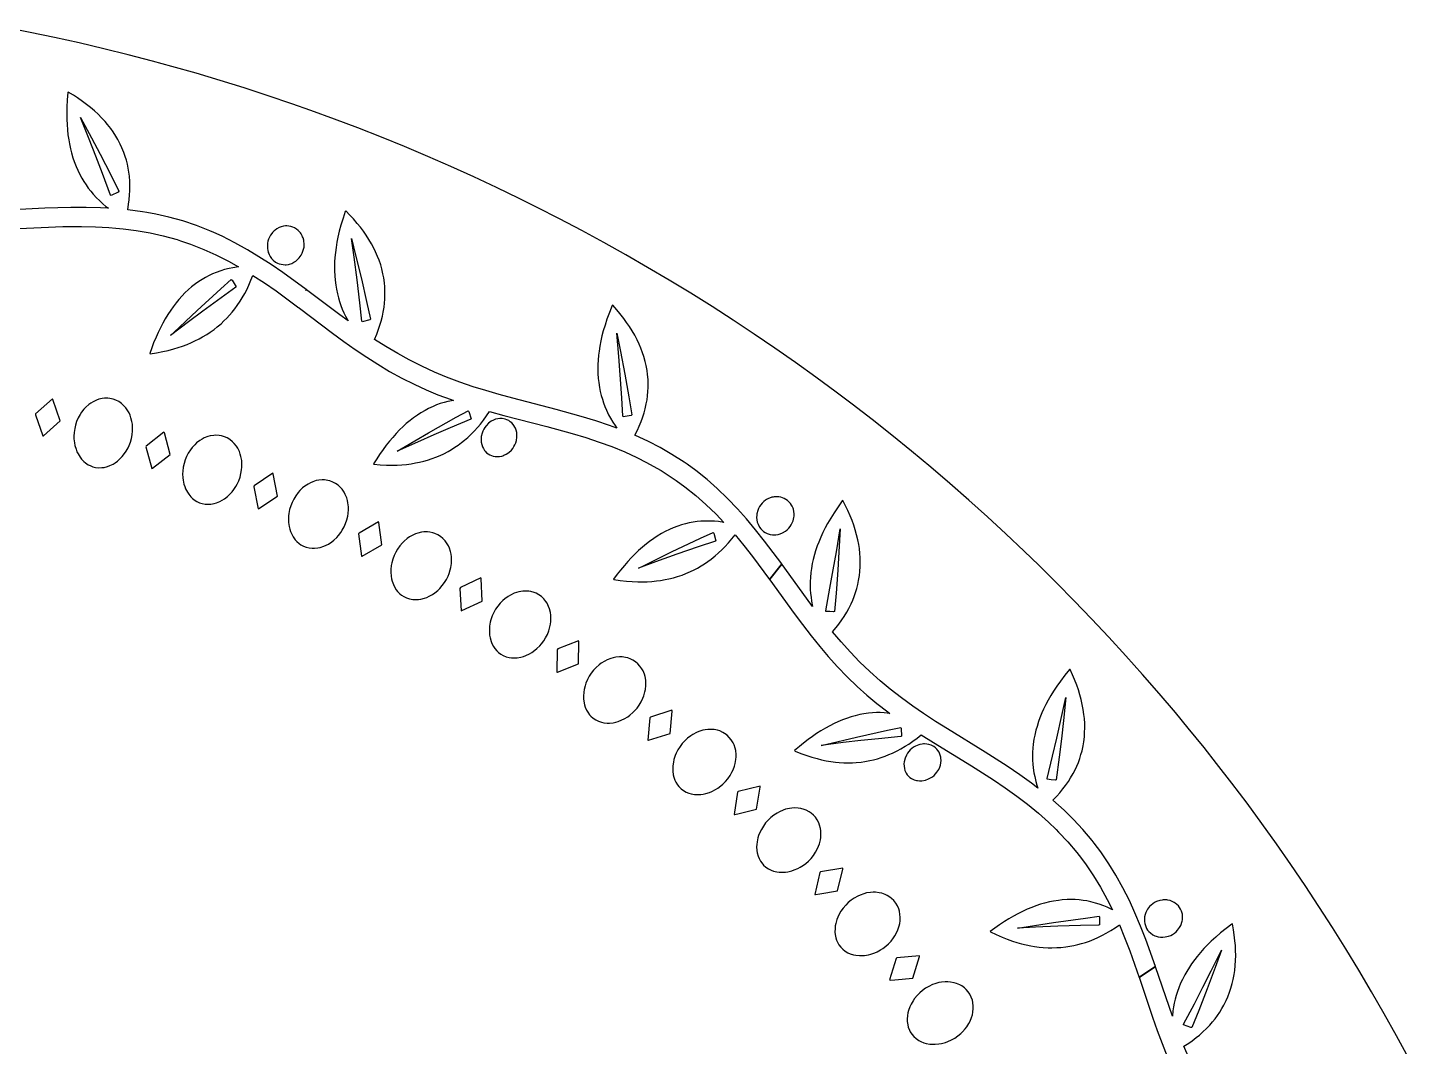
# Model space of a CAD drawing. Header units: millimetres. Extents: x 0 to 240, y 0 to 240.
# Drawn here: x 143.5 to 225.9, y 177.1 to 237.9 of the extents above; entities that cross this region are included whole.
import ezdxf

# ---------------------------------------------------------------- set-up
doc = ezdxf.new("R2010")
doc.units = ezdxf.units.MM
doc.layers.add('FORME', color=5, linetype='CONTINUOUS')
doc.layers.add('MOTIF-C02', color=1, linetype='CONTINUOUS')

msp = doc.modelspace()

# ---------------------------------------------------------------- linework, layer by layer
at = {"layer": 'FORME'}
msp.add_lwpolyline([(225.8879, 176.4601), (225.1741, 177.7789), (224.4439, 179.0887), (223.6974, 180.3892), (222.9347, 181.6803), (222.1559, 182.9617), (221.3611, 184.2334), (220.5505, 185.495), (219.7243, 186.7463), (218.8824, 187.9873), (218.0251, 189.2176), (217.1525, 190.4371), (216.2647, 191.6457), (215.3619, 192.843), (214.4442, 194.029), (213.6994, 194.9694), (212.7553, 196.1344), (211.9896, 197.0579), (211.0195, 198.2014), (210.0351, 199.3327), (209.0368, 200.4516), (208.0245, 201.5579), (206.9985, 202.6515), (205.9588, 203.7322), (204.9058, 204.7998), (203.8395, 205.8541), (202.9771, 206.688), (201.8873, 207.7181), (200.7848, 208.7345), (199.6697, 209.7371), (198.5421, 210.7256), (197.4022, 211.7), (196.2503, 212.6601), (195.0864, 213.6057), (193.9109, 214.5367), (192.7238, 215.4529), (191.7659, 216.1751), (190.5585, 217.0644), (189.3401, 217.9385), (188.1108, 218.7974), (186.8709, 219.6408), (185.6206, 220.4686), (184.36, 221.2808), (183.0893, 222.0771), (181.8089, 222.8575), (180.5187, 223.6218), (179.2191, 224.37), (177.9103, 225.1019), (176.5924, 225.8173), (175.2657, 226.5162), (173.9303, 227.1985), (172.856, 227.7323), (171.5056, 228.3844), (170.1472, 229.0195), (168.781, 229.6377), (167.4071, 230.2387), (166.0259, 230.8225), (164.6375, 231.3889), (163.2421, 231.938), (161.8399, 232.4697), (160.4312, 232.9837), (159.2997, 233.3823), (157.8798, 233.8645), (156.454, 234.3289), (155.0225, 234.7756), (153.5855, 235.2042), (152.1433, 235.6149), (150.9859, 235.9305), (149.5348, 236.3086), (148.0791, 236.6686), (146.619, 237.0104), (145.1547, 237.3339), (143.6865, 237.6391), (142.2147, 237.9259)], dxfattribs=at)
at = {"layer": 'MOTIF-C02'}
for points in [[(141.6887, 225.8797), (144.3408, 226.0074), (145.6414, 226.0517), (145.902, 226.0587), (146.7497, 226.0634), (147.5981, 226.0454), (148.3896, 226.0041), (148.8127, 225.9673), (149.2359, 225.9288), (150.0225, 225.8261), (150.8596, 225.6787), (151.6332, 225.5025), (152.4522, 225.2749), (152.6539, 225.2078), (153.2581, 225.0042), (154.0491, 224.6927), (154.7727, 224.3675), (155.5308, 223.9835), (156.124, 223.6519), (155.7905, 223.6013), (155.5649, 223.5553), (155.2851, 223.4845), (155.0636, 223.4172), (154.7902, 223.3195), (154.5749, 223.2303), (154.3631, 223.1313), (154.1553, 223.0226), (153.9517, 222.9043), (153.7529, 222.7766), (153.5592, 222.6399), (153.3247, 222.4566), (153.1435, 222.3007), (152.9253, 222.0949), (152.7576, 221.9222), (152.5564, 221.6968), (152.4025, 221.5096), (152.2186, 221.2677), (152.0782, 221.0685), (151.911, 220.813), (151.7527, 220.5512), (151.6029, 220.2837), (151.4613, 220.0113), (151.3275, 219.7345), (151.2011, 219.4539), (151.0587, 219.1128), (150.9473, 218.8254), (150.8218, 218.4772), (150.8547, 218.466), (151.2317, 218.5247), (151.6085, 218.5969), (151.931, 218.6704), (152.2526, 218.7555), (152.5196, 218.8359), (152.7854, 218.9255), (153.0495, 219.0248), (153.3114, 219.1343), (153.519, 219.2296), (153.7757, 219.3586), (153.9783, 219.4701), (154.2275, 219.62), (154.4233, 219.7485), (154.6626, 219.92), (154.8495, 220.0659), (155.0764, 220.259), (155.2521, 220.422), (155.4224, 220.5923), (155.5867, 220.7697), (155.7448, 220.9538), (155.8965, 221.1443), (156.0414, 221.3408), (156.213, 221.5944), (156.3424, 221.803), (156.4943, 222.0702), (156.608, 222.2887), (156.7403, 222.567), (156.862, 222.8503), (156.9742, 223.1404), (157.6602, 222.6931), (158.3577, 222.2112), (159.7226, 221.2116), (159.7316, 221.2346), (159.7496, 221.1914), (161.7197, 219.703), (162.3946, 219.2069), (163.0758, 218.7234), (163.7662, 218.2568), (164.42, 217.8388), (165.1328, 217.4139), (165.8596, 217.0158), (166.5997, 216.6445), (167.3025, 216.3228), (168.0163, 216.0249), (168.7928, 215.7322), (168.9443, 215.6812), (168.6006, 215.6148), (168.3771, 215.5572), (168.1555, 215.4893), (167.9364, 215.4112), (167.7199, 215.3229), (167.454, 215.1988), (167.2452, 215.0889), (166.9897, 214.9389), (166.79, 214.8092), (166.5466, 214.636), (166.3569, 214.489), (166.1263, 214.2955), (165.947, 214.1335), (165.7294, 213.9227), (165.5189, 213.7036), (165.3155, 213.4768), (165.1188, 213.2433), (164.9287, 213.0035), (164.7449, 212.7582), (164.5325, 212.4573), (164.3617, 212.2017), (164.1641, 211.8898), (164.1927, 211.871), (164.5653, 211.8399), (164.9407, 211.8221), (165.2645, 211.8185), (165.5901, 211.8265), (165.8626, 211.8427), (166.136, 211.8684), (166.4099, 211.9039), (166.6841, 211.9499), (166.9034, 211.9948), (167.177, 212.0612), (167.3952, 212.1232), (167.6666, 212.2118), (167.8821, 212.292), (168.1492, 212.4041), (168.3603, 212.5033), (168.6204, 212.6395), (168.8251, 212.758), (169.0262, 212.885), (169.2233, 213.0202), (169.4161, 213.1635), (169.6043, 213.3145), (169.7877, 213.473), (170.0095, 213.6809), (170.181, 213.8547), (170.3875, 214.0804), (170.5463, 214.2674), (170.7369, 214.5083), (170.9187, 214.7566), (171.0914, 215.0112), (171.9337, 214.783), (174.5056, 214.1231), (176.0126, 213.712), (176.8241, 213.4667), (177.6294, 213.1994), (178.3737, 212.9267), (179.1601, 212.6052), (179.8815, 212.2753), (180.449, 211.9851), (180.6379, 211.8876), (181.3253, 211.4913), (182.0408, 211.0323), (182.2137, 210.9088), (182.7311, 210.5362), (183.3951, 210.0054), (183.9908, 209.4814), (184.6019, 208.8908), (185.071, 208.3992), (184.7374, 208.4491), (184.5083, 208.4716), (184.2201, 208.4865), (183.9886, 208.4876), (183.6986, 208.4747), (183.4665, 208.4529), (183.235, 208.4208), (183.0043, 208.3782), (182.7749, 208.3251), (182.5473, 208.2617), (182.3219, 208.1881), (182.0438, 208.0821), (181.8247, 207.9866), (181.5555, 207.8543), (181.3443, 207.7386), (181.0857, 207.5825), (180.8834, 207.449), (180.6364, 207.2721), (180.4435, 207.1231), (180.2085, 206.9283), (179.98, 206.7247), (179.758, 206.5133), (179.5424, 206.2947), (179.3329, 206.0696), (179.1295, 205.8387), (178.8929, 205.5547), (178.7017, 205.3129), (178.4792, 205.0173), (178.5073, 204.9969), (178.8848, 204.9419), (179.2661, 204.8998), (179.596, 204.8749), (179.9284, 204.8614), (180.2073, 204.8595), (180.4876, 204.8669), (180.7693, 204.8839), (181.0518, 204.9113), (181.2783, 204.9412), (181.5616, 204.9888), (181.788, 205.0357), (182.0704, 205.1054), (182.2953, 205.1705), (182.5746, 205.2638), (182.7961, 205.3482), (183.0699, 205.4659), (183.2859, 205.5698), (183.4987, 205.6823), (183.708, 205.8034), (183.9134, 205.9327), (184.1145, 206.0701), (184.311, 206.2152), (184.5496, 206.4069), (184.7348, 206.568), (184.9587, 206.7786), (185.1317, 206.9539), (185.3401, 207.1808), (185.5399, 207.4156), (185.7326, 207.6598), (186.2564, 207.0302), (186.7808, 206.3641), (187.7905, 205.0066), (188.4834, 205.8754), (188.5147, 205.9235), (187.4911, 207.2917), (186.9596, 207.963), (186.4097, 208.6205), (185.8774, 209.2187), (185.284, 209.8389), (184.6653, 210.4343), (184.0627, 210.9631), (183.3912, 211.4989), (182.868, 211.875), (182.6931, 211.9997), (181.97, 212.4635), (181.2755, 212.8642), (180.5632, 213.2319), (179.7566, 213.6017), (179.9111, 213.9115), (180.0125, 214.1361), (180.1288, 214.4209), (180.213, 214.652), (180.3064, 214.9446), (180.3711, 215.1812), (180.4388, 215.4798), (180.482, 215.7205), (180.5151, 215.9625), (180.5379, 216.2054), (180.5502, 216.4486), (180.5519, 216.6917), (180.543, 216.9343), (180.5171, 217.2363), (180.4847, 217.4762), (180.4299, 217.7734), (180.375, 218.0086), (180.2931, 218.2989), (180.2174, 218.5278), (180.1108, 218.8095), (180.0163, 219.0311), (179.8875, 219.3031), (179.7475, 219.5695), (179.597, 219.8301), (179.437, 220.085), (179.268, 220.334), (179.0907, 220.5773), (178.8679, 220.8618), (178.6746, 221.0929), (178.4341, 221.3629), (178.4051, 221.3356), (178.2427, 220.9357), (178.0937, 220.5308), (177.9776, 220.1799), (177.8732, 219.8256), (177.7959, 219.5279), (177.7278, 219.2283), (177.6698, 218.927), (177.6224, 218.6243), (177.5926, 218.3813), (177.566, 218.0772), (177.5535, 217.8337), (177.5496, 217.5297), (177.5561, 217.2873), (177.5766, 216.9858), (177.6031, 216.7462), (177.6491, 216.4497), (177.6963, 216.2152), (177.7526, 215.9836), (177.8181, 215.7553), (177.8925, 215.5308), (177.9756, 215.3103), (178.0672, 215.0941), (178.1932, 214.8304), (178.3027, 214.6248), (178.4498, 214.3748), (178.5753, 214.1805), (178.6804, 214.0312), (178.2377, 214.1938), (177.4248, 214.4656), (176.551, 214.7311), (175.0554, 215.1426), (172.489, 215.8077), (171.6726, 216.0304), (170.8622, 216.2662), (170.1125, 216.5019), (169.3174, 216.7737), (168.533, 217.0707), (167.8117, 217.3723), (167.0508, 217.7213), (166.304, 218.0995), (165.6184, 218.4754), (164.8977, 218.9043), (164.2377, 219.3249), (164.3697, 219.6421), (164.4561, 219.8732), (164.5537, 220.1655), (164.6231, 220.4018), (164.6981, 220.7001), (164.7483, 220.9407), (164.7981, 221.2434), (164.8272, 221.4867), (164.8464, 221.7304), (164.8555, 221.9744), (164.8543, 222.2179), (164.8429, 222.4608), (164.8212, 222.7024), (164.7796, 223.0021), (164.735, 223.2395), (164.6655, 223.5326), (164.5992, 223.7639), (164.5035, 224.0484), (164.4172, 224.272), (164.2977, 224.5463), (164.1934, 224.7614), (164.0526, 225.0247), (163.9012, 225.2817), (163.7399, 225.5323), (163.5694, 225.7766), (163.3903, 226.0145), (163.2035, 226.2462), (162.9696, 226.5163), (162.7675, 226.7349), (162.5169, 226.9894), (162.4899, 226.9601), (162.3514, 226.5511), (162.2265, 226.1379), (162.1313, 225.7805), (162.0479, 225.4203), (161.9881, 225.1184), (161.9377, 224.815), (161.8973, 224.5104), (161.8675, 224.205), (161.8517, 223.9605), (161.8425, 223.6549), (161.8439, 223.4109), (161.8571, 223.1069), (161.877, 222.865), (161.9141, 222.5649), (161.9536, 222.3272), (162.0155, 222.0336), (162.0749, 221.8021), (162.1432, 221.5742), (162.2203, 221.3501), (162.3059, 221.1303), (162.3998, 220.9151), (162.5017, 220.7049), (162.6532, 220.427), (162.1656, 220.7829), (160.1717, 222.2809), (160.1377, 222.2691), (160.1286, 222.2461), (160.1444, 222.3012), (158.7629, 223.307), (158.0572, 223.7917), (157.3379, 224.258), (156.653, 224.6726), (155.9031, 225.0904), (155.1364, 225.4769), (154.6489, 225.696), (154.4047, 225.8047), (153.6051, 226.1187), (152.7905, 226.3915), (151.9628, 226.6216), (151.181, 226.7998), (150.655, 226.8947), (150.3919, 226.9412), (149.5122, 227.0569), (149.5685, 227.3984), (149.5992, 227.6429), (149.6264, 227.9494), (149.6387, 228.195), (149.6417, 228.502), (149.6338, 228.7473), (149.6105, 229.0526), (149.5808, 229.2954), (149.5411, 229.5363), (149.4913, 229.7751), (149.4314, 230.0111), (149.3614, 230.244), (149.2814, 230.4732), (149.1676, 230.7541), (149.0659, 230.9738), (148.9259, 231.2417), (148.8042, 231.4502), (148.6404, 231.7035), (148.5006, 231.9), (148.3156, 232.1377), (148.16, 232.3216), (147.9567, 232.5435), (147.7444, 232.7568), (147.5239, 232.9615), (147.2958, 233.1578), (147.0609, 233.346), (146.8198, 233.5262), (146.5231, 233.7325), (146.2702, 233.8962), (145.9608, 234.0834), (145.9411, 234.0487), (145.9038, 233.6188), (145.8808, 233.1879), (145.8733, 232.8184), (145.878, 232.449), (145.8918, 232.1418), (145.9151, 231.8355), (145.9485, 231.5304), (145.9924, 231.2272), (146.0355, 230.9863), (146.0997, 230.6877), (146.1596, 230.4514), (146.2454, 230.1598), (146.3231, 229.93), (146.4316, 229.6479), (146.5275, 229.4269), (146.6589, 229.1571), (146.7731, 228.9469), (146.8952, 228.7422), (147.025, 228.5434), (147.1623, 228.3508), (147.3067, 228.1645), (147.458, 227.985), (147.6561, 227.7701), (147.8213, 227.6059), (148.0356, 227.4104), (148.2128, 227.2617), (148.3572, 227.15), (147.8863, 227.1749), (147.0294, 227.195), (146.1161, 227.1912), (144.5657, 227.1435), (141.9172, 227.0226)], [(212.811, 176.4268), (212.5026, 177.1461), (212.7904, 177.3338), (212.9919, 177.4761), (213.2373, 177.6626), (213.4277, 177.8188), (213.6578, 178.023), (213.8348, 178.1936), (214.0464, 178.4156), (214.2074, 178.6002), (214.3606, 178.7908), (214.5055, 178.9871), (214.6418, 179.1891), (214.7692, 179.3962), (214.8873, 179.6081), (215.0218, 179.8791), (215.1187, 180.1004), (215.2264, 180.3818), (215.3018, 180.6101), (215.383, 180.899), (215.4377, 181.1325), (215.4935, 181.4264), (215.5285, 181.6629), (215.5606, 181.9598), (215.5802, 182.2573), (215.5881, 182.5553), (215.5848, 182.8532), (215.5709, 183.1506), (215.547, 183.4474), (215.506, 183.8022), (215.4621, 184.0967), (215.3985, 184.4482), (215.3596, 184.4392), (215.0148, 184.1793), (214.6788, 183.9082), (214.3988, 183.6665), (214.127, 183.4159), (213.9075, 183.2001), (213.6949, 182.9778), (213.49, 182.7489), (213.2934, 182.5135), (213.1426, 182.3203), (212.9628, 182.073), (212.8264, 181.8706), (212.6661, 181.612), (212.5463, 181.4009), (212.4079, 181.132), (212.3066, 180.9133), (212.1924, 180.636), (212.1112, 180.4112), (212.0392, 180.1844), (211.9766, 179.9559), (211.9235, 179.7261), (211.8799, 179.4954), (211.8456, 179.2642), (211.8143, 178.9494), (211.6119, 179.518), (210.8083, 181.8788), (210.7735, 181.8883), (209.8553, 181.2623), (209.8458, 181.2164), (210.6351, 178.877), (210.9133, 178.0869), (211.2038, 177.3036), (211.5114, 176.5292)]]:
    msp.add_lwpolyline(points, dxfattribs=at)
for points in [[(148.4927, 227.9308), (148.0147, 229.2181), (147.6203, 230.2469), (147.2152, 231.2747), (146.6938, 232.5578), (147.3539, 231.3422), (147.8691, 230.3673), (148.4972, 229.1459), (148.9867, 228.1666), (148.9451, 228.117), (148.5234, 227.9005)], [(158.9662, 223.7807), (159.0972, 223.7997), (159.1629, 223.8156), (159.2925, 223.8601), (159.3558, 223.8886), (159.4175, 223.9211), (159.535, 223.9972), (159.6424, 224.0865), (159.7378, 224.1863), (159.8559, 224.35), (159.9171, 224.4642), (159.9646, 224.5798), (160.0009, 224.7017), (160.0251, 224.8312), (160.0354, 224.9664), (160.0348, 225.0353), (160.0214, 225.1739), (160.0085, 225.2429), (159.9702, 225.3782), (159.9449, 225.4437), (159.9157, 225.5072), (159.8462, 225.627), (159.8065, 225.6826), (159.7183, 225.784), (159.6706, 225.8294), (159.5696, 225.9091), (159.4635, 225.9736), (159.3549, 226.0231), (159.2424, 226.0593), (159.1218, 226.0831), (158.9946, 226.0925), (158.9292, 226.0912), (158.7966, 226.0762), (158.6638, 226.0437), (158.5341, 225.994), (158.4104, 225.9277), (158.2956, 225.8467), (158.2422, 225.8013), (158.1448, 225.7023), (158.1012, 225.6494), (158.0243, 225.5388), (157.9618, 225.4241), (157.9132, 225.3079), (157.8765, 225.1874), (157.8515, 225.0591), (157.8399, 224.925), (157.8508, 224.7182), (157.8624, 224.6493), (157.8977, 224.5139), (157.9214, 224.4481), (157.9488, 224.3842), (158.0147, 224.2633), (158.0934, 224.1536), (158.1828, 224.0572), (158.3313, 223.9398), (158.4362, 223.8803), (158.5429, 223.8354), (158.6551, 223.8027), (158.7752, 223.7828), (158.9014, 223.7774)], [(163.4721, 220.4103), (163.3515, 221.5024), (163.187, 222.8693), (163.0073, 224.238), (162.8525, 225.3342), (163.126, 224.2647), (163.4524, 222.9285), (163.7616, 221.593), (163.9967, 220.5254), (163.9455, 220.4867), (163.4942, 220.3738)], [(152.2599, 219.7373), (153.6523, 221.0466), (155.0697, 222.3392), (155.6847, 222.8879), (155.7359, 222.8567), (155.9884, 222.4686), (155.9644, 222.4299), (155.0825, 221.8014), (153.9921, 221.0063), (153.1293, 220.3627), (152.063, 219.549)], [(179.04, 214.7373), (178.9795, 215.8338), (178.889, 217.2077), (178.8049, 218.3093), (178.6849, 219.6891), (178.9043, 218.6039), (179.1623, 217.2494), (179.4024, 215.8971), (179.5816, 214.8171), (179.5272, 214.782), (179.0604, 214.6994)], [(144.4872, 213.5775), (145.4887, 214.4655), (145.0519, 215.7358), (145.0226, 215.7723), (144.0197, 214.8784), (144.006, 214.8243), (144.4445, 213.5598)], [(147.9752, 211.6709), (148.1072, 211.6892), (148.3082, 211.7401), (148.4425, 211.7898), (148.6414, 211.8878), (148.7704, 211.9682), (148.8951, 212.0599), (149.0713, 212.2163), (149.1801, 212.3316), (149.3283, 212.5177), (149.4162, 212.6487), (149.5307, 212.8519), (149.5953, 212.9898), (149.6746, 213.1973), (149.7352, 213.4083), (149.7786, 213.6313), (149.8019, 213.8635), (149.805, 214.0214), (149.7894, 214.2594), (149.765, 214.4168), (149.7071, 214.6469), (149.6544, 214.794), (149.5911, 214.9345), (149.4774, 215.1297), (149.3905, 215.2478), (149.2462, 215.4048), (149.1423, 215.4953), (148.9783, 215.609), (148.808, 215.6962), (148.6353, 215.7581), (148.4549, 215.7977), (148.328, 215.8115), (148.1298, 215.8111), (147.9939, 215.7956), (147.7872, 215.7485), (147.6495, 215.7008), (147.4462, 215.6049), (147.315, 215.5253), (147.1888, 215.4341), (147.0113, 215.2773), (146.9025, 215.1613), (146.7553, 214.9733), (146.6687, 214.8408), (146.5571, 214.635), (146.4672, 214.425), (146.3986, 214.2152), (146.3482, 214.0003), (146.3155, 213.7744), (146.3032, 213.5407), (146.3072, 213.3827), (146.3327, 213.146), (146.363, 212.9906), (146.4283, 212.7648), (146.4846, 212.6214), (146.5506, 212.4854), (146.6662, 212.2976), (146.753, 212.1849), (146.8953, 212.0362), (146.9966, 211.9513), (147.1555, 211.8456), (147.2643, 211.7896), (147.4296, 211.7262), (147.6004, 211.6849), (147.783, 211.6656)], [(165.8183, 212.7877), (167.4437, 213.7431), (169.0923, 214.6754), (169.8059, 215.0678), (169.8469, 215.025), (169.9974, 214.5868), (169.966, 214.5545), (168.7349, 214.0428), (167.7583, 213.6237), (166.7891, 213.196), (165.5881, 212.6493)], [(171.6237, 212.3287), (171.6887, 212.3359), (171.8193, 212.363), (171.8841, 212.3829), (171.9481, 212.4068), (172.0723, 212.4665), (172.2439, 212.5818), (172.3919, 212.7212), (172.4752, 212.823), (172.5456, 212.9289), (172.6045, 213.0391), (172.6541, 213.1588), (172.6924, 213.2866), (172.7242, 213.4892), (172.7262, 213.6277), (172.7118, 213.7653), (172.681, 213.8989), (172.6344, 214.0253), (172.6056, 214.0849), (172.5383, 214.1957), (172.5003, 214.2464), (172.4172, 214.3375), (172.3267, 214.4144), (172.2314, 214.4769), (172.1303, 214.5269), (172.0193, 214.5657), (171.8375, 214.5985), (171.7088, 214.6007), (171.5773, 214.586), (171.4457, 214.5538), (171.3173, 214.5047), (171.1949, 214.4399), (171.0281, 214.3176), (170.8869, 214.1727), (170.8087, 214.0681), (170.7436, 213.9603), (170.6892, 213.8467), (170.6445, 213.7241), (170.6002, 213.5267), (170.5881, 213.3205), (170.5996, 213.1831), (170.6271, 213.0492), (170.67, 212.9222), (170.727, 212.8045), (170.7962, 212.6984), (170.8348, 212.6502), (170.9183, 212.5642), (171.0083, 212.4924), (171.1024, 212.4346), (171.2038, 212.3883), (171.3147, 212.3533), (171.4339, 212.3319), (171.4959, 212.3268)], [(150.9852, 211.6312), (152.0465, 212.4468), (151.6998, 213.7446), (151.6731, 213.7831), (150.61, 212.9617), (150.5926, 212.9087), (150.9414, 211.6166)], [(154.4639, 209.4939), (154.668, 209.5306), (154.8056, 209.5708), (155.0109, 209.6546), (155.1451, 209.7257), (155.2759, 209.8084), (155.4627, 209.9521), (155.5793, 210.0595), (155.7402, 210.2348), (155.837, 210.3593), (155.9655, 210.5539), (156.0396, 210.687), (156.1333, 210.8884), (156.2085, 211.0947), (156.2674, 211.3141), (156.3069, 211.5441), (156.3211, 211.7013), (156.3222, 211.9399), (156.3089, 212.0986), (156.2672, 212.3322), (156.225, 212.4826), (156.1717, 212.6272), (156.072, 212.8299), (155.9936, 212.9538), (155.8606, 213.1206), (155.7633, 213.2181), (155.6076, 213.343), (155.4439, 213.4419), (155.276, 213.5158), (155.0988, 213.5679), (154.9732, 213.5905), (154.7755, 213.6041), (154.6388, 213.5982), (154.4293, 213.5657), (154.2885, 213.5277), (154.0791, 213.4463), (153.9426, 213.3761), (153.8103, 213.2939), (153.6223, 213.15), (153.5056, 213.0419), (153.3456, 212.8646), (153.2499, 212.7386), (153.1241, 212.5411), (153.0198, 212.3379), (152.9366, 212.1335), (152.8713, 211.9226), (152.8228, 211.6995), (152.7942, 211.4673), (152.7871, 211.3094), (152.796, 211.0715), (152.8153, 210.9143), (152.8646, 210.6845), (152.9108, 210.5375), (152.9671, 210.3972), (153.0692, 210.2018), (153.1479, 210.0833), (153.2794, 209.925), (153.3745, 209.8332), (153.5256, 209.7166), (153.6302, 209.6531), (153.7906, 209.5783), (153.9582, 209.5252), (154.139, 209.4931), (154.3311, 209.4849)], [(157.3308, 209.2343), (158.4467, 209.9736), (158.1919, 211.2925), (158.1679, 211.3328), (157.0498, 210.5879), (157.0287, 210.5363), (157.2862, 209.2228)], [(160.8574, 206.8808), (160.9974, 206.9113), (161.2081, 206.9805), (161.347, 207.042), (161.4833, 207.1153), (161.6796, 207.2456), (161.8035, 207.3445), (161.9763, 207.5082), (162.0816, 207.6255), (162.2234, 207.8107), (162.3066, 207.9382), (162.4142, 208.1326), (162.5037, 208.333), (162.5779, 208.5478), (162.6334, 208.7744), (162.6585, 208.9303), (162.6764, 209.1683), (162.6742, 209.3275), (162.649, 209.5634), (162.6175, 209.7164), (162.5744, 209.8644), (162.4892, 210.0736), (162.4196, 210.2027), (162.2986, 210.3784), (162.2084, 210.4825), (162.0619, 210.6179), (161.9054, 210.7281), (161.7431, 210.8136), (161.57, 210.878), (161.4463, 210.9094), (161.2501, 210.9367), (161.1133, 210.9404), (160.902, 210.9226), (160.759, 210.8947), (160.5443, 210.8281), (160.4033, 210.7677), (160.2655, 210.695), (160.0679, 210.5645), (159.9439, 210.4649), (159.7719, 210.2993), (159.6676, 210.1802), (159.5283, 209.9921), (159.4099, 209.7968), (159.3127, 209.5986), (159.2327, 209.3929), (159.1688, 209.1737), (159.1239, 208.944), (159.1058, 208.7871), (159.098, 208.5491), (159.1062, 208.3909), (159.1393, 208.1582), (159.175, 208.0084), (159.2214, 207.8645), (159.3096, 207.6624), (159.3797, 207.5386), (159.4998, 207.3715), (159.5883, 207.2733), (159.7308, 207.1464), (159.8308, 207.0757), (159.9855, 206.9899), (160.1489, 206.9251), (160.327, 206.8804), (160.5181, 206.8588), (160.6513, 206.8585)], [(188.1602, 207.6642), (188.2976, 207.6856), (188.4323, 207.7238), (188.5612, 207.7774), (188.7384, 207.8828), (188.8429, 207.9663), (188.935, 208.0574), (189.0145, 208.1538), (189.0851, 208.2596), (189.1464, 208.3763), (189.1961, 208.5024), (189.244, 208.7048), (189.252, 208.7746), (189.2552, 208.9151), (189.2412, 209.0545), (189.2101, 209.1894), (189.1885, 209.2543), (189.1341, 209.3771), (189.1019, 209.4346), (189.0289, 209.5405), (188.9465, 209.6334), (188.8573, 209.7127), (188.7605, 209.7805), (188.6522, 209.8388), (188.4707, 209.9034), (188.3394, 209.928), (188.203, 209.9361), (188.0644, 209.9268), (187.9952, 209.9156), (187.9267, 209.9), (187.7931, 209.8564), (187.7287, 209.8288), (187.6065, 209.7629), (187.5492, 209.7252), (187.4431, 209.6422), (187.3495, 209.5509), (187.2688, 209.4542), (187.1983, 209.3499), (187.1366, 209.2347), (187.086, 209.1099), (187.0354, 208.9092), (187.0262, 208.8399), (187.02, 208.7001), (187.0307, 208.5611), (187.0579, 208.4261), (187.1008, 208.2981), (187.191, 208.1246), (187.2652, 208.0237), (187.3478, 207.9359), (187.4365, 207.8615), (187.5342, 207.7973), (187.6431, 207.7428), (187.7621, 207.7005), (187.8249, 207.6845), (187.9557, 207.664), (188.0232, 207.6599)], [(209.8349, 181.2484), (210.7531, 181.8744), (210.7972, 181.9111), (210.2223, 183.5202), (209.9123, 184.3184), (209.5807, 185.1088), (209.2483, 185.8372), (208.8641, 186.6048), (208.4483, 187.3561), (208.0284, 188.0391), (207.9081, 188.2169), (207.5447, 188.749), (207.1556, 189.2626), (207.0252, 189.4333), (206.4709, 190.0896), (205.9255, 190.6772), (205.3531, 191.2386), (204.6913, 191.8297), (204.9303, 192.0802), (205.0934, 192.2649), (205.2885, 192.5028), (205.4371, 192.6989), (205.6125, 192.9508), (205.7441, 193.1579), (205.8968, 193.4233), (206.0091, 193.6406), (206.112, 193.8621), (206.2054, 194.0874), (206.2888, 194.3161), (206.3621, 194.548), (206.4252, 194.7825), (206.4895, 195.0787), (206.5291, 195.3174), (206.5644, 195.6176), (206.5813, 195.8585), (206.5886, 196.1601), (206.5837, 196.4011), (206.5649, 196.7018), (206.5399, 196.9413), (206.497, 197.2392), (206.4417, 197.535), (206.3748, 197.8284), (206.2969, 198.1191), (206.2088, 198.4069), (206.1112, 198.6916), (205.9822, 199.0292), (205.8655, 199.3069), (205.7153, 199.6358), (205.6795, 199.6183), (205.4064, 199.2841), (205.1447, 198.941), (204.9304, 198.6399), (204.7262, 198.3322), (204.5645, 198.0706), (204.4112, 197.8043), (204.267, 197.5334), (204.1324, 197.2581), (204.0323, 197.0348), (203.9172, 196.752), (203.8336, 196.523), (203.7402, 196.2337), (203.6749, 196.0001), (203.6057, 195.706), (203.5604, 195.4693), (203.5169, 195.1723), (203.4929, 194.9344), (203.4785, 194.6965), (203.4738, 194.459), (203.4787, 194.2226), (203.4932, 193.9874), (203.5169, 193.7537), (203.5595, 193.4646), (203.6036, 193.2359), (203.6705, 192.9536), (203.7332, 192.731), (203.7897, 192.5572), (203.4145, 192.8431), (202.7178, 193.3425), (201.9611, 193.8538), (200.6532, 194.6878), (198.3969, 196.0799), (197.6824, 196.5333), (196.9775, 196.9974), (196.3305, 197.4436), (195.6509, 197.9377), (194.9889, 198.4528), (194.3886, 198.9536), (193.7643, 199.5113), (193.1621, 200.0928), (192.6179, 200.6541), (192.0556, 201.2765), (191.5489, 201.8729), (191.7685, 202.1371), (191.9192, 202.3324), (192.0986, 202.5829), (192.2346, 202.7884), (192.3942, 203.0513), (192.5131, 203.2664), (192.6499, 203.541), (192.7493, 203.7648), (192.8395, 203.9921), (192.9201, 204.2225), (192.9909, 204.4556), (193.0515, 204.6911), (193.102, 204.9284), (193.1506, 205.227), (193.1779, 205.467), (193.1979, 205.7676), (193.2027, 206.0081), (193.1951, 206.3081), (193.1786, 206.5472), (193.1452, 206.8446), (193.1089, 207.0809), (193.0521, 207.374), (192.9832, 207.6642), (192.9028, 207.9512), (192.8119, 208.2349), (192.7109, 208.515), (192.6007, 208.7916), (192.4569, 209.1185), (192.3281, 209.387), (192.1637, 209.7041), (192.1293, 209.684), (191.8763, 209.3341), (191.6352, 208.976), (191.4389, 208.6625), (191.253, 208.343), (191.1069, 208.0721), (190.9693, 207.797), (190.8409, 207.5179), (190.7225, 207.2349), (190.6353, 207.0058), (190.5363, 206.7165), (190.4657, 206.4829), (190.3887, 206.1885), (190.3366, 205.9515), (190.2835, 205.6538), (190.2511, 205.415), (190.2238, 205.1162), (190.2124, 204.8776), (190.2105, 204.6396), (190.218, 204.4028), (190.2351, 204.1675), (190.2613, 203.9342), (190.2967, 203.7032), (190.3596, 203.3931), (189.9986, 203.8769), (188.5348, 205.8959), (188.4988, 205.8947), (187.8059, 205.0259), (187.8103, 204.9793), (189.2542, 202.9764), (189.7528, 202.3034), (190.2614, 201.6406), (190.7835, 200.9912), (191.2851, 200.3991), (191.8409, 199.7829), (192.4181, 199.1883), (193.0159, 198.6153), (193.5927, 198.1008), (194.1869, 197.6057), (194.8426, 197.0972), (194.9724, 197.0038), (194.6244, 197.0416), (194.3938, 197.0525), (194.1621, 197.0529), (193.9296, 197.0428), (193.6968, 197.0222), (193.406, 196.9821), (193.1742, 196.9386), (192.8858, 196.8705), (192.6568, 196.8055), (192.3731, 196.7117), (192.1486, 196.6272), (191.8711, 196.5103), (191.652, 196.4083), (191.382, 196.271), (191.1163, 196.1236), (190.855, 195.967), (190.5982, 195.8017), (190.3459, 195.6287), (190.098, 195.4484), (189.8063, 195.2235), (189.5678, 195.0296), (189.2871, 194.7898), (189.3088, 194.7634), (189.6557, 194.6239), (190.0091, 194.4963), (190.3175, 194.3973), (190.631, 194.309), (190.8962, 194.2442), (191.1649, 194.1881), (191.4372, 194.1413), (191.7127, 194.1045), (191.9355, 194.0827), (192.2166, 194.0656), (192.4433, 194.0604), (192.7288, 194.0651), (192.9584, 194.0782), (193.2466, 194.1066), (193.4777, 194.1392), (193.7664, 194.1926), (193.9968, 194.2456), (194.2264, 194.3077), (194.4547, 194.3788), (194.6812, 194.4588), (194.9055, 194.5477), (195.1274, 194.645), (195.4007, 194.7784), (195.6157, 194.8939), (195.8796, 195.0488), (196.0865, 195.1806), (196.3397, 195.3546), (196.5865, 195.5383), (196.8266, 195.7306), (197.5643, 195.2643), (199.8274, 193.8757), (201.1462, 193.0387), (201.8494, 192.5651), (202.5401, 192.0722), (203.1709, 191.5922), (203.8276, 191.0533), (204.4197, 190.5254), (204.8766, 190.0809), (205.0283, 189.932), (205.5683, 189.3507), (206.1167, 188.7012), (206.2456, 188.5322), (206.6302, 188.0236), (207.1082, 187.3207), (207.5229, 186.6444), (207.9329, 185.8999), (208.2362, 185.2918), (207.9322, 185.4379), (207.7198, 185.527), (207.4488, 185.6261), (207.2279, 185.6954), (206.947, 185.7686), (206.7189, 185.8161), (206.4881, 185.8537), (206.2551, 185.8809), (206.0203, 185.8978), (205.7842, 185.9043), (205.547, 185.9005), (205.25, 185.8812), (205.0125, 185.8544), (204.7163, 185.8074), (204.4803, 185.7591), (204.1872, 185.6861), (203.9546, 185.6182), (203.6664, 185.5219), (203.4382, 185.4364), (203.1561, 185.3195), (202.8778, 185.1924), (202.6033, 185.0558), (202.3329, 184.9104), (202.0664, 184.7571), (201.8039, 184.5964), (201.4941, 184.3948), (200.9404, 184.0032), (200.9612, 183.9754), (201.3058, 183.8116), (201.6577, 183.6589), (201.9656, 183.5379), (202.2793, 183.4271), (202.5453, 183.3431), (202.8153, 183.2674), (203.0894, 183.2007), (203.3675, 183.1436), (203.5927, 183.1054), (203.8775, 183.0675), (204.1077, 183.0454), (204.398, 183.0289), (204.6322, 183.0248), (204.9266, 183.0316), (205.1631, 183.0469), (205.4594, 183.0787), (205.6965, 183.1143), (205.933, 183.1591), (206.1687, 183.2131), (206.403, 183.2761), (206.6357, 183.3482), (206.8662, 183.4289), (207.1508, 183.5418), (207.3752, 183.6412), (207.6512, 183.7764), (207.8682, 183.8929), (208.1343, 184.0482), (208.3944, 184.2138), (208.6506, 184.3903), (208.9654, 183.6343), (209.2702, 182.8432)], [(163.4929, 206.3986), (164.6579, 207.0579), (164.496, 208.3914), (164.475, 208.4332), (163.3075, 207.7685), (163.2828, 207.7185), (163.4475, 206.3903)], [(166.8459, 203.8037), (166.9877, 203.8243), (167.2027, 203.8786), (167.3456, 203.9302), (167.4866, 203.9938), (167.6916, 204.11), (167.8221, 204.2), (168.006, 204.3511), (168.1193, 204.4608), (168.2737, 204.6356), (168.4082, 204.8187), (168.5224, 205.0062), (168.6213, 205.2051), (168.6789, 205.3461), (168.7502, 205.5683), (168.7862, 205.722), (168.8207, 205.9581), (168.8297, 206.1171), (168.821, 206.3542), (168.8003, 206.5091), (168.7677, 206.6596), (168.6973, 206.8743), (168.637, 207.0079), (168.5286, 207.1917), (168.446, 207.3019), (168.3093, 207.4473), (168.161, 207.5681), (168.005, 207.6648), (167.8369, 207.7412), (167.7157, 207.7811), (167.5218, 207.8221), (167.3856, 207.8354), (167.1736, 207.8325), (167.029, 207.8146), (166.8102, 207.7633), (166.6653, 207.7129), (166.5227, 207.65), (166.3165, 207.5337), (166.1858, 207.443), (166.0026, 207.2899), (165.8903, 207.1784), (165.738, 207.0006), (165.6063, 206.814), (165.4954, 206.6231), (165.4012, 206.4235), (165.3221, 206.2093), (165.2612, 205.9834), (165.2321, 205.8281), (165.2077, 205.5913), (165.2048, 205.4329), (165.2215, 205.1984), (165.2466, 205.0465), (165.2828, 204.8996), (165.3566, 204.6919), (165.4179, 204.5635), (165.526, 204.3884), (165.6074, 204.2842), (165.7406, 204.1477), (165.8354, 204.0701), (165.9838, 203.9736), (166.1422, 203.8976), (166.3168, 203.8405), (166.5058, 203.8056), (166.6387, 203.7959)], [(180.2248, 205.7975), (181.9412, 206.6383), (183.6766, 207.4556), (184.4261, 207.7986), (184.4658, 207.7537), (184.5927, 207.3084), (184.5584, 207.2785), (183.5304, 206.9379), (182.254, 206.4995), (180.9874, 206.0473), (179.9812, 205.6756)], [(191.3798, 203.082), (191.1476, 203.0943), (191.1372, 203.1357), (191.3941, 204.4853), (191.5896, 205.5695), (191.7761, 206.6577), (191.9965, 208.0235), (191.9275, 206.6458), (191.8606, 205.5478), (191.7625, 204.1806), (191.6724, 203.091), (191.6121, 203.0692)], [(169.4411, 203.1381), (170.6494, 203.7141), (170.5814, 205.0556), (170.5633, 205.0988), (169.3521, 204.5176), (169.324, 204.4694), (169.3952, 203.1329)], [(172.7468, 200.3251), (172.9651, 200.3642), (173.1113, 200.4057), (173.2564, 200.4593), (173.4691, 200.5608), (173.6056, 200.6414), (173.7996, 200.7793), (173.9203, 200.8808), (174.0866, 201.0443), (174.1868, 201.159), (174.3205, 201.3364), (174.4371, 201.5224), (174.5406, 201.7246), (174.6272, 201.9413), (174.6739, 202.0921), (174.7249, 202.3252), (174.745, 202.4832), (174.753, 202.7203), (174.7432, 202.8763), (174.7212, 203.0287), (174.6661, 203.2478), (174.6153, 203.3853), (174.52, 203.5762), (174.4453, 203.6919), (174.3191, 203.8466), (174.1796, 203.9775), (174.0308, 204.0848), (173.8685, 204.1728), (173.7504, 204.2212), (173.5598, 204.2757), (173.4249, 204.2985), (173.2133, 204.3104), (173.0677, 204.3027), (172.8459, 204.2669), (172.6977, 204.2268), (172.5512, 204.174), (172.3372, 204.0725), (172.2005, 203.9912), (172.007, 203.8513), (171.8872, 203.7479), (171.7229, 203.5812), (171.5784, 203.4043), (171.4544, 203.2217), (171.3464, 203.0291), (171.2525, 202.821), (171.1759, 202.5999), (171.1361, 202.447), (171.0951, 202.2125), (171.0811, 202.0547), (171.0813, 201.8197), (171.0958, 201.6663), (171.1215, 201.5173), (171.1806, 201.3049), (171.2327, 201.1725), (171.3283, 200.9902), (171.4022, 200.8806), (171.5255, 200.7351), (171.6146, 200.6511), (171.7559, 200.5444), (171.9086, 200.4575), (172.0787, 200.3883), (172.2648, 200.3402), (172.3967, 200.3213), (172.6039, 200.3145)], [(175.1461, 199.4686), (176.3918, 199.9585), (176.418, 201.3015), (176.403, 201.3459), (175.1541, 200.851), (175.1226, 200.8049), (175.1, 199.4667)], [(178.2466, 196.4309), (178.4671, 196.4546), (178.6158, 196.4858), (178.7643, 196.529), (178.9836, 196.6154), (179.1254, 196.6862), (179.3286, 196.8102), (179.4561, 196.903), (179.6334, 197.0545), (179.7415, 197.1618), (179.8872, 197.3294), (180.0167, 197.5068), (180.134, 197.7013), (180.2357, 197.9113), (180.2928, 198.0585), (180.3599, 198.2875), (180.3911, 198.4436), (180.4157, 198.6796), (180.4168, 198.8359), (180.4056, 198.9895), (180.3659, 199.2119), (180.3249, 199.3527), (180.2433, 199.5498), (180.1768, 199.6704), (180.0618, 199.8335), (179.9318, 199.9739), (179.7909, 200.0914), (179.6351, 200.1906), (179.5207, 200.2471), (179.3345, 200.3148), (179.2015, 200.347), (178.9912, 200.3738), (178.8454, 200.3763), (178.6216, 200.3561), (178.4711, 200.3264), (178.3212, 200.284), (178.1007, 200.1978), (177.9586, 200.1262), (177.7558, 200.0002), (177.629, 199.9056), (177.4534, 199.7507), (177.2969, 199.5844), (177.1603, 199.4109), (177.0392, 199.2265), (176.9309, 199.0254), (176.839, 198.8102), (176.7885, 198.6605), (176.7312, 198.4294), (176.7062, 198.273), (176.6899, 198.0385), (176.6936, 197.8846), (176.7088, 197.7341), (176.7529, 197.5181), (176.7956, 197.3824), (176.8782, 197.1938), (176.9442, 197.0793), (177.057, 196.9255), (177.14, 196.8355), (177.2734, 196.7191), (177.4197, 196.6217), (177.5846, 196.5408), (177.7669, 196.4797), (177.8971, 196.4517), (178.1033, 196.4304)], [(204.5848, 193.0547), (204.3496, 193.0838), (204.3414, 193.1261), (204.6716, 194.459), (204.9252, 195.5312), (205.2291, 196.8787), (205.4616, 197.9625), (205.3221, 196.5862), (205.1987, 195.4905), (205.0647, 194.3995), (204.8824, 193.0427), (204.82, 193.0251)], [(180.8346, 195.4898), (181.8569, 195.8098), (181.9772, 197.1476), (181.9653, 197.193), (180.6848, 196.7868), (180.6502, 196.7431), (180.5338, 195.4097), (180.58, 195.4084)], [(183.6815, 192.169), (183.8321, 192.1897), (183.9833, 192.2224), (184.208, 192.2932), (184.3545, 192.354), (184.5658, 192.4634), (184.6995, 192.547), (184.8871, 192.6857), (185.0023, 192.7852), (185.1595, 192.9422), (185.301, 193.11), (185.4318, 193.2958), (185.5478, 193.4982), (185.6151, 193.6411), (185.6982, 193.8647), (185.7402, 194.0183), (185.7813, 194.252), (185.7934, 194.4078), (185.7929, 194.5619), (185.769, 194.7865), (185.7379, 194.9298), (185.6703, 195.1321), (185.6125, 195.2571), (185.5091, 195.4279), (185.3893, 195.5771), (185.257, 195.7041), (185.1085, 195.8139), (184.9984, 195.8783), (184.8173, 195.9589), (184.687, 196.0004), (184.479, 196.0418), (184.3338, 196.0545), (184.1091, 196.0501), (183.9569, 196.0311), (183.8043, 195.9993), (183.5783, 195.9287), (183.4316, 195.8673), (183.2205, 195.7558), (183.0873, 195.6702), (182.9013, 195.5281), (182.7335, 195.3731), (182.5852, 195.2097), (182.4514, 195.0341), (182.3293, 194.8412), (182.2225, 194.6329), (182.1617, 194.4871), (182.0883, 194.2606), (182.0524, 194.1063), (182.0198, 193.8736), (182.0126, 193.7197), (182.0173, 193.5686), (182.0461, 193.35), (182.0792, 193.2116), (182.1483, 193.0178), (182.2061, 192.8989), (182.3079, 192.7376), (182.3844, 192.6419), (182.5094, 192.5166), (182.6484, 192.4091), (182.8072, 192.3169), (182.9848, 192.2432), (183.1127, 192.206), (183.317, 192.1704), (183.4599, 192.1608)], [(191.1324, 195.1602), (192.9672, 195.5941), (194.8174, 195.999), (195.6149, 196.1637), (195.6415, 196.1107), (195.6561, 195.6476), (195.6166, 195.6259), (194.2894, 195.4999), (193.2327, 195.3873), (192.1804, 195.2642), (190.8716, 195.0958)], [(196.8776, 192.9895), (197.0811, 193.026), (197.2748, 193.0963), (197.3943, 193.159), (197.504, 193.2318), (197.6024, 193.3122), (197.6912, 193.4002), (197.7738, 193.4999), (197.8813, 193.67), (197.9383, 193.795), (197.981, 193.9268), (198.0078, 194.0625), (198.0177, 194.1992), (198.0104, 194.3337), (198.0005, 194.3992), (197.9688, 194.5249), (197.9475, 194.5845), (197.8949, 194.6961), (197.8311, 194.7962), (197.7585, 194.8841), (197.6766, 194.9616), (197.582, 195.0315), (197.4179, 195.1164), (197.2956, 195.1565), (197.1655, 195.1811), (197.0304, 195.1891), (196.9618, 195.1868), (196.8932, 195.1801), (196.7572, 195.1543), (196.6905, 195.1354), (196.5001, 195.0571), (196.384, 194.9897), (196.2784, 194.9128), (196.1845, 194.829), (196.099, 194.7365), (196.0201, 194.6325), (195.9504, 194.5178), (195.8679, 194.3295), (195.8178, 194.1287), (195.8047, 193.9927), (195.8081, 193.8586), (195.8279, 193.7294), (195.8629, 193.6076), (195.9399, 193.4434), (196.0047, 193.3482), (196.0776, 193.2654), (196.1609, 193.1912), (196.2566, 193.1251), (196.4219, 193.0463), (196.5446, 193.0105), (196.6088, 192.9982), (196.7416, 192.9856)], [(185.9756, 191.0407), (187.0179, 191.2882), (187.2316, 192.6143), (187.2229, 192.6604), (185.9171, 192.345), (185.8795, 192.3038), (185.67, 190.9818), (185.7159, 190.9773)], [(188.7345, 187.5386), (188.8876, 187.5607), (189.1167, 187.6155), (189.2671, 187.6659), (189.4855, 187.7602), (189.6248, 187.8342), (189.8216, 187.9594), (189.9436, 188.0506), (190.1113, 188.1962), (190.2643, 188.3537), (190.4077, 188.5299), (190.5377, 188.7237), (190.6148, 188.8614), (190.7134, 189.0787), (190.766, 189.229), (190.8234, 189.4592), (190.8464, 189.6138), (190.8567, 189.7675), (190.8485, 189.9932), (190.8276, 190.1384), (190.7743, 190.345), (190.7254, 190.4737), (190.6343, 190.6513), (190.5253, 190.8085), (190.4022, 190.9445), (190.2617, 191.0645), (190.1564, 191.1364), (189.9814, 191.2295), (189.8543, 191.28), (189.6498, 191.3359), (189.5058, 191.3588), (189.2814, 191.3701), (189.1281, 191.3618), (188.9738, 191.3408), (188.7434, 191.2862), (188.5926, 191.2352), (188.3743, 191.1388), (188.2355, 191.0628), (188.0399, 190.934), (187.8617, 190.7912), (187.7023, 190.6386), (187.5565, 190.4728), (187.4211, 190.2889), (187.3001, 190.0887), (187.2292, 189.9475), (187.1401, 189.7266), (187.0935, 189.5753), (187.0446, 189.3454), (187.0267, 189.1924), (187.0208, 189.0413), (187.0341, 188.8213), (187.0575, 188.6809), (187.1129, 188.4827), (187.1622, 188.36), (187.2524, 188.192), (187.322, 188.0912), (187.4379, 187.9574), (187.5691, 187.8405), (187.721, 187.7373), (187.893, 187.6514), (188.018, 187.6053), (188.2192, 187.5554), (188.3612, 187.5359), (188.5828, 187.5285)], [(190.7921, 186.2422), (191.8492, 186.4161), (192.1554, 187.724), (192.1499, 187.7705), (190.8252, 187.5474), (190.7848, 187.5089), (190.4831, 186.2049), (190.5287, 186.1972)], [(193.4531, 182.5667), (193.6855, 182.6053), (193.839, 182.645), (194.0636, 182.7238), (194.2077, 182.7879), (194.4127, 182.899), (194.5408, 182.9814), (194.7184, 183.1148), (194.882, 183.2613), (195.0374, 183.427), (195.1806, 183.6111), (195.2673, 183.7432), (195.3808, 183.953), (195.4438, 184.0992), (195.5172, 184.3249), (195.551, 184.4775), (195.572, 184.6301), (195.5797, 184.8558), (195.569, 185.0021), (195.5303, 185.2119), (195.4906, 185.3437), (195.4122, 185.5273), (195.3144, 185.6917), (195.2011, 185.836), (195.0694, 185.9655), (194.9694, 186.0447), (194.8014, 186.1498), (194.6781, 186.2091), (194.478, 186.2792), (194.336, 186.3121), (194.1129, 186.3391), (193.9594, 186.3416), (193.804, 186.3314), (193.5703, 186.2931), (193.4164, 186.2528), (193.1918, 186.172), (193.048, 186.1059), (192.8439, 185.9911), (192.6561, 185.8611), (192.4864, 185.72), (192.3294, 185.5649), (192.1815, 185.3909), (192.0467, 185.1997), (191.9661, 185.0638), (191.8617, 184.8498), (191.8046, 184.702), (191.7397, 184.4762), (191.7111, 184.3248), (191.6946, 184.1745), (191.6925, 183.954), (191.706, 183.8124), (191.7474, 183.6108), (191.788, 183.4849), (191.8662, 183.311), (191.9286, 183.2056), (192.0348, 183.064), (192.1574, 182.9382), (192.3018, 182.8246), (192.4673, 182.7268), (192.5887, 182.6722), (192.786, 182.6083), (192.9262, 182.5788), (193.1468, 182.556), (193.2988, 182.5554)], [(211.3881, 183.6689), (211.5884, 183.7174), (211.7129, 183.7664), (211.8278, 183.8263), (211.9322, 183.895), (212.0308, 183.9753), (212.1238, 184.0687), (212.2468, 184.2318), (212.3139, 184.3539), (212.3421, 184.4182), (212.3867, 184.5516), (212.4026, 184.6199), (212.4142, 184.6889), (212.4243, 184.827), (212.4228, 184.8953), (212.4071, 185.0287), (212.3933, 185.0931), (212.3547, 185.2159), (212.3033, 185.3289), (212.2415, 185.4309), (212.169, 185.5243), (212.0827, 185.6119), (211.9829, 185.6913), (211.9281, 185.7271), (211.81, 185.7894), (211.6821, 185.8373), (211.5469, 185.8693), (211.4775, 185.8789), (211.4074, 185.8843), (211.2669, 185.882), (211.1972, 185.8745), (211.061, 185.8476), (210.8693, 185.7804), (210.7529, 185.7208), (210.6474, 185.6522), (210.5492, 185.5733), (210.4563, 185.4814), (210.3323, 185.3207), (210.2637, 185.2002), (210.2345, 185.1367), (210.1874, 185.0049), (210.1565, 184.8689), (210.1428, 184.7319), (210.1461, 184.597), (210.1656, 184.4669), (210.1811, 184.4046), (210.2222, 184.2863), (210.2753, 184.178), (210.3381, 184.0808), (210.4125, 183.9906), (210.5006, 183.9066), (210.6571, 183.7972), (210.7761, 183.739), (210.8393, 183.7152), (210.9715, 183.679), (211.1092, 183.659), (211.249, 183.6557)], [(202.8384, 184.2342), (204.7264, 184.5317), (206.6256, 184.8011), (207.4429, 184.908), (207.4676, 184.8534), (207.4577, 184.3905), (207.416, 184.3721), (206.3333, 184.3496), (204.9844, 184.3069), (203.6408, 184.2481), (202.5697, 184.1895)], [(212.6974, 178.3514), (212.4792, 178.4315), (212.4815, 178.4741), (213.1248, 179.6881), (213.6312, 180.6666), (214.1301, 181.6514), (214.7433, 182.8915), (214.3668, 181.8538), (213.8837, 180.5659), (213.3869, 179.2883), (212.9798, 178.2737), (212.9157, 178.2707)], [(195.2606, 181.118), (196.3272, 181.2173), (196.7243, 182.5005), (196.7221, 182.5473), (195.385, 182.4177), (195.342, 182.3821), (194.9497, 181.1024), (194.9946, 181.0915)], [(197.6574, 177.265), (197.8919, 177.2872), (198.0478, 177.3161), (198.2774, 177.3789), (198.4256, 177.4328), (198.638, 177.5292), (198.8356, 177.6414), (199.0164, 177.7658), (199.1879, 177.907), (199.2981, 178.0122), (199.4539, 178.1858), (199.5495, 178.3114), (199.6775, 178.5128), (199.7506, 178.6542), (199.8397, 178.8742), (199.884, 179.0241), (199.9157, 179.1748), (199.9392, 179.3994), (199.9388, 179.5461), (199.9149, 179.7581), (199.8845, 179.8924), (199.8191, 180.081), (199.7331, 180.2519), (199.6302, 180.4038), (199.508, 180.5422), (199.4137, 180.6282), (199.2534, 180.7448), (199.1346, 180.8126), (198.9399, 180.8966), (198.8006, 180.9393), (198.58, 180.9819), (198.427, 180.9951), (198.2713, 180.9959), (198.0355, 180.974), (197.8791, 180.9446), (197.6494, 180.8798), (197.5013, 180.8239), (197.2897, 180.7237), (197.0933, 180.6072), (196.9141, 180.4783), (196.7465, 180.3346), (196.5868, 180.1714), (196.4389, 179.9901), (196.349, 179.8602), (196.2299, 179.654), (196.1626, 179.5106), (196.082, 179.2899), (196.0429, 179.1409), (196.0159, 178.9921), (195.9984, 178.7723), (196.0019, 178.6301), (196.029, 178.4261), (196.0607, 178.2977), (196.1266, 178.1187), (196.1814, 178.0092), (196.2774, 177.8605), (196.391, 177.7264), (196.527, 177.603), (196.6852, 177.4938), (196.8025, 177.4308), (196.9949, 177.3532), (197.1327, 177.314), (197.3511, 177.2758), (197.5027, 177.2646)]]:
    msp.add_lwpolyline(points, close=True, dxfattribs=at)

doc.saveas('drawing.dxf')
